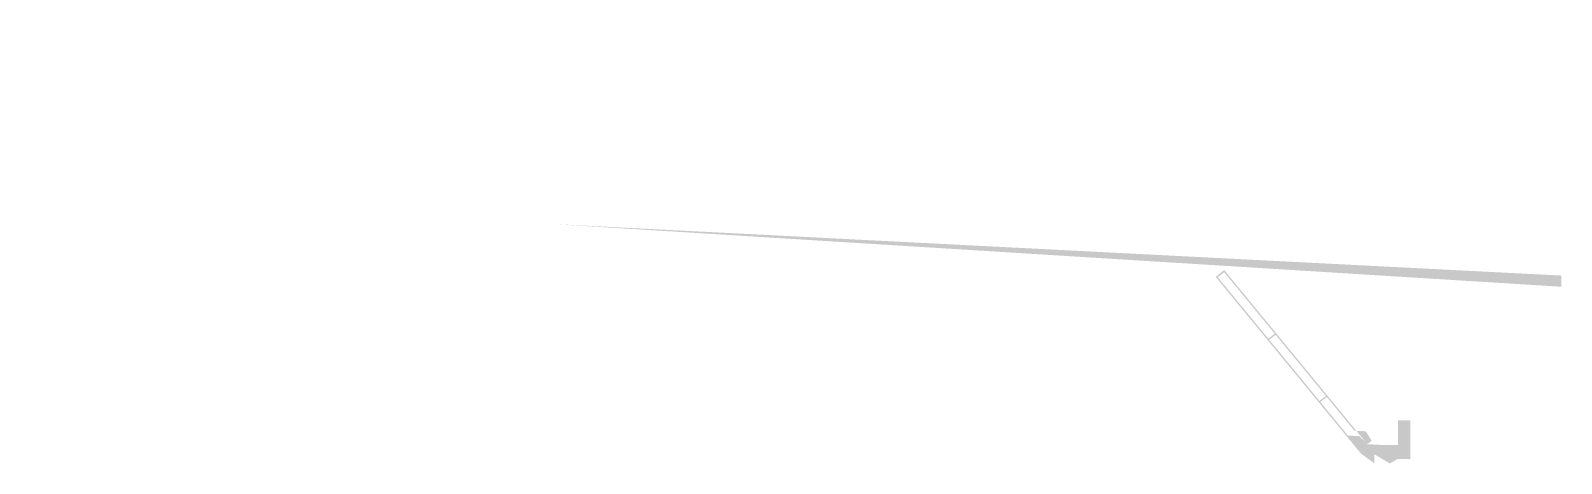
# Model space of a CAD drawing. Header units: millimetres. Extents: x -220 to 32939, y 35 to 22423.
# Drawn here: x -220 to 1129, y 35 to 416 of the extents above; entities that cross this region are included whole.
import ezdxf

# ---------------------------------------------------------------- set-up
doc = ezdxf.new("R2010")
doc.units = ezdxf.units.MM
doc.header["$LTSCALE"] = 350
doc.header["$MEASUREMENT"] = 0
doc.layers.add('030', color=30, linetype='Continuous', lineweight=30)

msp = doc.modelspace()

# ---------------------------------------------------------------- hatches: boundary and pattern name
at = {"layer": '030'}
msp.add_hatch(color=256, dxfattribs=at).paths.add_polyline_path([(-215.41, 416.35), (-219.64, 390.26)])
h = msp.add_hatch(color=256, dxfattribs=at)
edge = h.paths.add_edge_path(flags=0)
edge.add_line((1115.07, 200.99), (239.07, 245.78))
edge.add_line((225.09, 246.49), (1129.09, 200.27))
edge = h.paths.add_edge_path()
edge.add_line((225.09, 236.41), (225.09, 246.49))
edge.add_line((1115.07, 200.99), (239.07, 245.78))
edge.add_line((1129.09, 190.39), (1129.09, 200.27))
edge.add_line((1129.09, 190.39), (1125.09, 190.39))
edge.add_line((1125.09, 190.39), (1125.09, 199.47))
edge.add_line((1125.09, 199.47), (991.09, 206.33))
edge.add_line((991.09, 197.45), (991.09, 206.33))
edge.add_line((983.09, 197.45), (991.09, 197.45))
edge.add_line((983.09, 197.45), (983.09, 206.73))
edge.add_line((829.07, 214.61), (983.09, 206.73))
edge.add_line((829.07, 214.61), (829.07, 206.81))
edge.add_line((822.67, 207.14), (829.07, 206.81))
edge.add_line((822.67, 212.54), (822.67, 207.14))
edge.add_line((811.47, 213.11), (822.67, 212.54))
edge.add_line((811.47, 213.11), (811.47, 207.71))
edge.add_line((805.07, 208.04), (811.47, 207.71))
edge.add_line((805.07, 215.84), (805.07, 208.04))
edge.add_line((805.07, 215.84), (651.09, 223.71))
edge.add_line((651.09, 214.83), (651.09, 223.71))
edge.add_line((643.09, 214.83), (651.09, 214.83))
edge.add_line((643.09, 214.83), (643.09, 224.12))
edge.add_line((511.09, 230.87), (643.09, 224.12))
edge.add_line((511.09, 221.99), (511.09, 230.87))
edge.add_line((503.09, 221.99), (511.09, 221.99))
edge.add_line((503.09, 221.99), (503.09, 231.28))
edge.add_line((371.09, 238.03), (503.09, 231.28))
edge.add_line((371.09, 229.15), (371.09, 238.03))
edge.add_line((363.09, 229.15), (371.09, 229.15))
edge.add_line((363.09, 229.15), (363.09, 238.43))
edge.add_line((229.09, 245.29), (363.09, 238.43))
edge.add_line((229.09, 245.29), (229.09, 236.41))
edge.add_line((229.09, 236.41), (225.09, 236.41))
h.paths.add_polyline_path([(225.09, 236.41), (225.09, 246.49), (1129.09, 200.27), (1129.09, 190.39), (1125.09, 190.39), (1125.09, 199.47), (991.09, 206.33), (991.09, 197.45), (983.09, 197.45), (983.09, 206.73), (829.07, 214.61), (829.07, 206.81), (822.67, 207.14), (822.67, 212.54), (811.47, 213.11), (811.47, 207.71), (805.07, 208.04), (805.07, 215.84), (651.09, 223.71), (651.09, 214.83), (643.09, 214.83), (643.09, 224.12), (511.09, 230.87), (511.09, 221.99), (503.09, 221.99), (503.09, 231.28), (371.09, 238.03), (371.09, 229.15), (363.09, 229.15), (363.09, 238.43), (229.09, 245.29), (229.09, 236.41)], flags=16)
h.paths.add_polyline_path([(229.09, 236.41), (229.09, 245.29)], flags=0)
h.paths.add_polyline_path([(229.09, 236.41), (229.09, 245.29)], flags=0)
h.paths.add_polyline_path([(229.09, 236.41), (229.09, 245.29)], flags=0)
h.paths.add_polyline_path([(229.09, 236.41), (229.09, 245.29)], flags=0)
h.paths.add_polyline_path([(229.09, 236.41), (229.09, 245.29)], flags=0)
h.paths.add_polyline_path([(229.09, 236.41), (229.09, 245.29)], flags=0)
h.paths.add_polyline_path([(229.09, 236.41), (229.09, 245.29)], flags=0)
h.paths.add_polyline_path([(229.09, 236.41), (229.09, 245.29)], flags=0)
h.paths.add_polyline_path([(229.09, 236.41), (229.09, 245.29)], flags=0)
h.paths.add_polyline_path([(229.09, 236.41), (229.09, 245.29)], flags=0)
h.paths.add_polyline_path([(229.09, 236.41), (229.09, 245.29)], flags=0)
h.paths.add_polyline_path([(229.09, 236.41), (229.09, 245.29)], flags=0)
h.paths.add_polyline_path([(229.09, 236.41), (229.09, 245.29)], flags=0)
h.paths.add_polyline_path([(229.09, 236.41), (229.09, 245.29)], flags=0)
h.paths.add_polyline_path([(229.09, 236.41), (229.09, 245.29)], flags=0)
h.paths.add_polyline_path([(229.09, 236.41), (229.09, 245.29)], flags=0)
h.paths.add_polyline_path([(229.09, 236.41), (229.09, 245.29)], flags=0)
h.paths.add_polyline_path([(229.09, 236.41), (229.09, 245.29)], flags=0)
h.paths.add_polyline_path([(229.09, 236.41), (229.09, 245.29)], flags=0)
h.paths.add_polyline_path([(229.09, 236.41), (229.09, 245.29)], flags=0)
h.paths.add_polyline_path([(229.09, 236.41), (229.09, 245.29)], flags=0)
h.paths.add_polyline_path([(229.09, 236.41), (229.09, 245.29)], flags=0)
h.paths.add_polyline_path([(229.09, 236.41), (229.09, 245.29)], flags=0)
h.paths.add_polyline_path([(229.09, 236.41), (229.09, 245.29)], flags=0)
h.paths.add_polyline_path([(229.09, 236.41), (229.09, 245.29)], flags=0)
h.paths.add_polyline_path([(229.09, 236.41), (229.09, 245.29)], flags=0)
h.paths.add_polyline_path([(229.09, 236.41), (229.09, 245.29)], flags=0)
h.paths.add_polyline_path([(229.09, 236.41), (229.09, 245.29)], flags=0)
h.paths.add_polyline_path([(229.09, 236.41), (229.09, 245.29)], flags=0)
h.paths.add_polyline_path([(229.09, 236.41), (229.09, 245.29)], flags=0)
h.paths.add_polyline_path([(229.09, 236.41), (229.09, 245.29)], flags=0)
h.paths.add_polyline_path([(229.09, 236.41), (229.09, 245.29)], flags=0)
h.paths.add_polyline_path([(229.09, 236.41), (229.09, 245.29)], flags=0)
h.paths.add_polyline_path([(229.09, 236.41), (229.09, 245.29)], flags=0)
h.paths.add_polyline_path([(229.09, 236.41), (229.09, 245.29)], flags=0)
h.paths.add_polyline_path([(229.09, 236.41), (229.09, 245.29)], flags=0)
h.paths.add_polyline_path([(229.09, 236.41), (229.09, 245.29)], flags=0)
h.paths.add_polyline_path([(229.09, 236.41), (229.09, 245.29)], flags=0)
h.paths.add_polyline_path([(229.09, 236.41), (229.09, 245.29)], flags=0)
h.paths.add_polyline_path([(229.09, 236.41), (229.09, 245.29)], flags=0)
h.paths.add_polyline_path([(229.09, 236.41), (229.09, 245.29)], flags=0)
h.paths.add_polyline_path([(229.09, 236.41), (229.09, 245.29)], flags=0)
h.paths.add_polyline_path([(229.09, 236.41), (229.09, 245.29)], flags=0)
h.paths.add_polyline_path([(229.09, 236.41), (229.09, 245.29)], flags=0)
h.paths.add_polyline_path([(229.09, 236.41), (229.09, 245.29)], flags=0)
h.paths.add_polyline_path([(229.09, 236.41), (229.09, 245.29)], flags=0)
h.paths.add_polyline_path([(229.09, 236.41), (229.09, 245.29)], flags=0)
h.paths.add_polyline_path([(229.09, 236.41), (229.09, 245.29)], flags=0)
edge = h.paths.add_edge_path(flags=0)
edge.add_line((1129.09, 199.27), (1129.09, 190.39))
h = msp.add_hatch(color=256, dxfattribs=at)
edge = h.paths.add_edge_path()
edge.add_line((831.99, 205.13), (824.57, 199.04))
edge.add_line((824.57, 199.04), (952.27, 43.5))
edge.add_line((964.25, 34.56), (964.25, 42.68))
edge.add_line((977.85, 34.56), (964.25, 34.56))
edge.add_line((977.85, 34.56), (985.05, 38.56))
edge.add_line((996.11, 38.56), (985.05, 38.56))
edge.add_line((996.11, 72.56), (996.11, 38.56))
edge.add_line((996.11, 72.56), (985.05, 72.56))
edge.add_line((985.05, 72.56), (985.05, 50.68))
edge.add_line((974.11, 50.68), (985.05, 50.68))
edge.add_line((831.99, 205.13), (958.13, 51.5))
h.paths.add_polyline_path([(832.03, 203.2), (826.29, 198.84), (870.86, 144.55), (876.63, 148.88)], flags=16)
h.paths.add_polyline_path([(877.39, 147.96), (871.59, 143.67), (915.89, 89.7), (921.7, 93.99)], flags=16)
edge = h.paths.add_edge_path(flags=16)
edge.add_line((922.46, 93.06), (916.66, 88.77))
edge.add_line((916.66, 88.77), (940.98, 59.14))
edge.add_line((950.97, 58.63), (958.41, 51.7))
edge.add_line((960.15, 53.13), (958.41, 51.7))
edge.add_line((961.89, 54.56), (960.15, 53.13))
edge.add_line((956.78, 62.92), (961.89, 54.56))
edge.add_line((922.46, 93.06), (946.79, 63.43))

doc.saveas('drawing.dxf')
